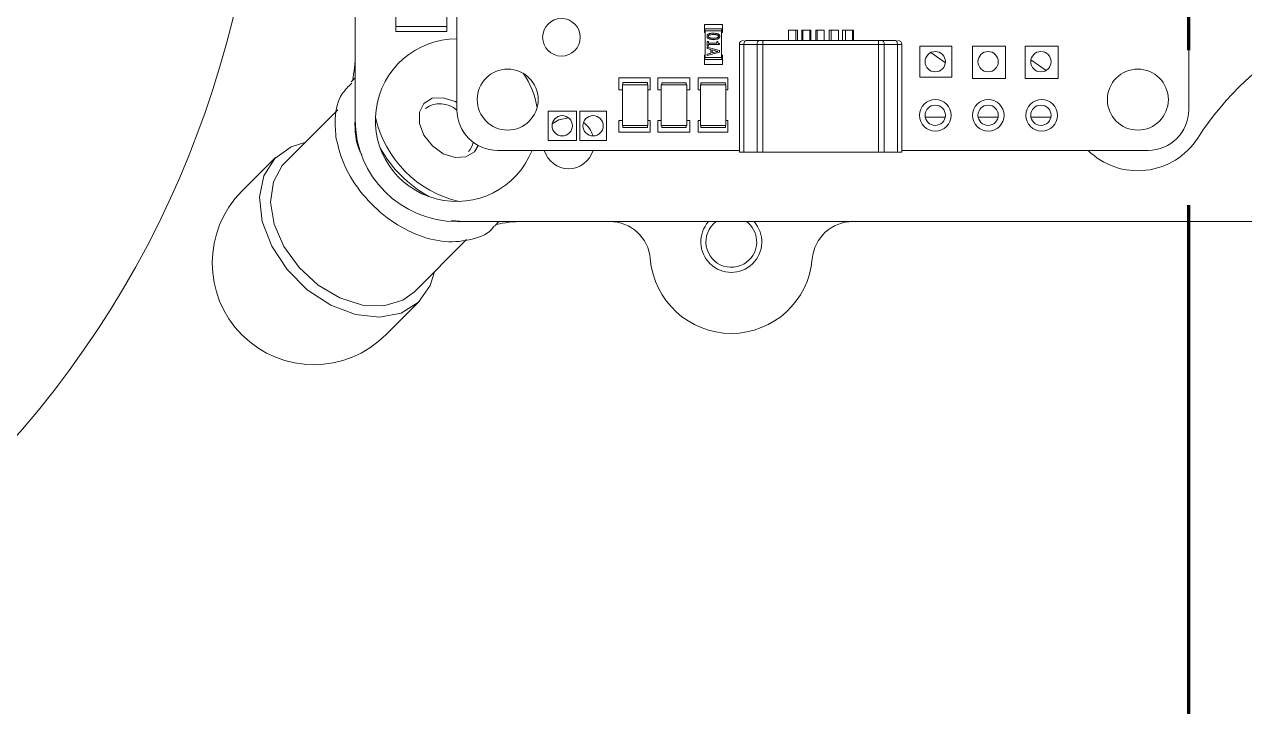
# Model space of a CAD drawing. Header units: millimetres. Extents: x 293 to 902, y 110 to 719.
# Drawn here: x 540.1 to 600.2, y 369.3 to 402.8 of the extents above; entities that cross this region are included whole.
import ezdxf

# ---------------------------------------------------------------- set-up
doc = ezdxf.new("R2010")
doc.units = ezdxf.units.MM
doc.linetypes.add('CENTERX2', pattern=[20.32, 12.7, -2.54, 2.54, -2.54])

msp = doc.modelspace()

# ---------------------------------------------------------------- linework, layer by layer
at = {"color": 20, "linetype": 'CENTERX2', "lineweight": 158, "ltscale": 3}
msp.add_line((597.432, 576.813), (597.403, 252.428), dxfattribs=at)
at = {"color": 7, "linetype": 'Continuous', "lineweight": 15}
for p, q in [((597.417, 430.621), (597.417, 398.621)), ((558.417, 404.694), (558.417, 402.714)), ((560.917, 404.694), (560.917, 402.714)), ((556.417, 398.121), (556.417, 403.404)), ((561.417, 398.621), (561.417, 403.404)), ((573.602, 402.817), (574.477, 402.817)), ((573.602, 402.42), (573.602, 402.817)), ((574.477, 402.817), (574.477, 402.42)), ((558.417, 402.714), (560.917, 402.714)), ((560.917, 402.464), (558.417, 402.464)), ((573.636, 402.42), (573.602, 402.42)), ((573.616, 402.599), (574.456, 402.599)), ((573.616, 402.599), (573.616, 402.499)), ((574.456, 402.499), (573.616, 402.499)), ((573.636, 401.199), (573.636, 402.499)), ((574.436, 402.499), (574.436, 401.199)), ((574.477, 402.42), (574.436, 402.42)), ((574.456, 402.599), (574.456, 402.499)), ((578.087, 402.529), (577.737, 402.529)), ((577.737, 402.029), (577.737, 402.529)), ((578.087, 402.529), (578.169, 402.529)), ((578.087, 402.029), (578.087, 402.529)), ((578.169, 402.529), (578.169, 402.029)), ((578.392, 402.529), (578.437, 402.529)), ((578.392, 402.029), (578.392, 402.529)), ((578.787, 402.529), (578.437, 402.529)), ((578.437, 402.529), (578.437, 402.029)), ((578.787, 402.529), (578.823, 402.529)), ((578.787, 402.029), (578.787, 402.529)), ((578.823, 402.529), (578.823, 402.029)), ((579.074, 402.529), (579.137, 402.529)), ((579.074, 402.029), (579.074, 402.529)), ((579.487, 402.529), (579.137, 402.529)), ((579.137, 402.029), (579.137, 402.529)), ((579.487, 402.529), (579.492, 402.529)), ((579.487, 402.029), (579.487, 402.529)), ((579.492, 402.529), (579.492, 402.029)), ((579.729, 402.529), (579.837, 402.529)), ((579.729, 402.029), (579.729, 402.529)), ((579.837, 402.029), (579.837, 402.529)), ((580.187, 402.529), (579.837, 402.529)), ((580.187, 402.529), (580.189, 402.529)), ((580.187, 402.029), (580.187, 402.529)), ((580.189, 402.529), (580.189, 402.029)), ((580.384, 402.529), (580.537, 402.529)), ((580.384, 402.029), (580.384, 402.529)), ((580.887, 402.529), (580.537, 402.529)), ((580.537, 402.029), (580.537, 402.529)), ((580.887, 402.529), (580.927, 402.529)), ((580.887, 402.029), (580.887, 402.529)), ((580.927, 402.529), (580.927, 402.029)), ((573.736, 401.978), (573.798, 401.978)), ((573.736, 401.744), (573.736, 401.978)), ((573.798, 401.744), (573.736, 401.744)), ((573.736, 401.694), (574.336, 401.532)), ((573.736, 401.629), (573.736, 401.694)), ((573.904, 401.586), (573.736, 401.629)), ((573.798, 401.978), (573.798, 401.891)), ((573.798, 401.891), (574.2, 401.891)), ((573.798, 401.829), (573.798, 401.744)), ((574.338, 401.829), (573.798, 401.829)), ((573.904, 401.401), (573.904, 401.586)), ((574.2, 401.978), (574.255, 401.978)), ((574.2, 401.891), (574.2, 401.978)), ((574.338, 401.879), (574.338, 401.829)), ((575.312, 401.829), (575.312, 396.529)), ((575.534, 401.829), (575.534, 396.529)), ((576.186, 401.829), (575.534, 401.829)), ((575.645, 402.029), (576.297, 402.029)), ((576.186, 401.829), (576.186, 396.529)), ((582.16, 402.029), (576.463, 402.029)), ((576.463, 401.829), (576.463, 396.529)), ((582.16, 401.829), (576.463, 401.829)), ((582.16, 396.529), (582.16, 401.829)), ((582.327, 402.029), (582.978, 402.029)), ((582.438, 396.529), (582.438, 401.829)), ((583.089, 401.829), (582.438, 401.829)), ((583.089, 396.529), (583.089, 401.829)), ((583.312, 396.529), (583.312, 401.829)), ((584.186, 401.751), (585.767, 401.751)), ((584.186, 400.218), (584.186, 401.751)), ((585.767, 401.751), (585.767, 400.218)), ((586.778, 401.751), (588.409, 401.751)), ((586.778, 400.158), (586.778, 401.751)), ((588.409, 401.751), (588.409, 400.158)), ((589.378, 401.751), (591, 401.751)), ((589.378, 400.158), (589.378, 401.751)), ((591, 401.751), (591, 400.158)), ((573.602, 401.304), (573.636, 401.304)), ((573.602, 400.844), (573.602, 401.304)), ((574.456, 401.199), (573.616, 401.199)), ((573.616, 401.099), (573.616, 401.199)), ((573.616, 401.099), (574.456, 401.099)), ((574.336, 401.453), (573.736, 401.291)), ((573.736, 401.358), (573.904, 401.401)), ((573.736, 401.291), (573.736, 401.358)), ((573.972, 401.419), (573.972, 401.568)), ((573.972, 401.568), (574.256, 401.494)), ((574.256, 401.494), (573.972, 401.419)), ((574.336, 401.532), (574.336, 401.453)), ((574.436, 401.304), (574.477, 401.304)), ((574.456, 401.199), (574.456, 401.099)), ((574.477, 401.304), (574.477, 400.844)), ((584.733, 401.435), (585.448, 400.934)), ((590.403, 400.553), (589.659, 401.075)), ((574.477, 400.844), (573.602, 400.844)), ((556.417, 400.192), (556.215, 399.99)), ((569.387, 400.191), (570.921, 400.191)), ((569.387, 399.596), (569.387, 400.191)), ((569.561, 399.854), (570.811, 399.854)), ((569.561, 397.854), (569.561, 399.854)), ((569.581, 399.854), (569.581, 399.954)), ((570.791, 399.954), (569.581, 399.954)), ((570.791, 399.954), (570.791, 399.854)), ((570.811, 399.854), (570.811, 397.854)), ((570.921, 400.191), (570.921, 399.596)), ((571.3, 400.191), (572.87, 400.191)), ((571.3, 399.596), (571.3, 400.191)), ((572.724, 399.849), (571.474, 399.849)), ((571.474, 399.849), (571.474, 397.849)), ((572.704, 399.949), (571.494, 399.949)), ((571.494, 399.949), (571.494, 399.849)), ((572.704, 399.849), (572.704, 399.949)), ((572.724, 397.849), (572.724, 399.849)), ((572.87, 400.191), (572.87, 399.596)), ((573.285, 400.191), (574.753, 400.191)), ((573.285, 399.596), (573.285, 400.191)), ((573.396, 397.853), (573.396, 399.853)), ((573.396, 399.853), (574.646, 399.853)), ((573.416, 399.853), (573.416, 399.953)), ((574.626, 399.953), (573.416, 399.953)), ((574.626, 399.953), (574.626, 399.853)), ((574.646, 399.853), (574.646, 397.853)), ((574.753, 400.191), (574.753, 399.596)), ((585.767, 400.218), (584.186, 400.218)), ((588.409, 400.158), (586.778, 400.158)), ((591, 400.158), (589.378, 400.158)), ((569.561, 399.596), (569.387, 399.596)), ((570.921, 399.596), (570.811, 399.596)), ((571.474, 399.596), (571.3, 399.596)), ((572.87, 399.596), (572.724, 399.596)), ((573.396, 399.596), (573.285, 399.596)), ((574.753, 399.596), (574.646, 399.596)), ((555.555, 398.622), (552.965, 396.032)), ((565.903, 398.546), (567.297, 398.546)), ((565.903, 397.115), (565.903, 398.546)), ((567.297, 398.546), (567.297, 397.115)), ((567.461, 398.546), (568.774, 398.546)), ((567.461, 397.115), (567.461, 398.546)), ((568.774, 398.546), (568.774, 397.115)), ((569.387, 398.089), (569.561, 398.089)), ((569.387, 397.521), (569.387, 398.089)), ((570.811, 398.089), (570.921, 398.089)), ((570.921, 398.089), (570.921, 397.521)), ((571.3, 398.089), (571.474, 398.089)), ((571.3, 397.521), (571.3, 398.089)), ((572.724, 398.089), (572.87, 398.089)), ((572.87, 398.089), (572.87, 397.521)), ((573.285, 398.089), (573.396, 398.089)), ((573.285, 397.521), (573.285, 398.089)), ((574.646, 398.089), (574.753, 398.089)), ((574.753, 398.089), (574.753, 397.521)), ((584.459, 398.255), (585.442, 398.255)), ((587.059, 398.255), (588.042, 398.255)), ((589.659, 398.255), (590.513, 398.255)), ((590.513, 398.255), (590.643, 398.264)), ((570.921, 397.521), (569.387, 397.521)), ((570.811, 397.854), (569.561, 397.854)), ((569.581, 397.854), (569.581, 397.754)), ((570.791, 397.754), (569.581, 397.754)), ((570.791, 397.754), (570.791, 397.854)), ((572.87, 397.521), (571.3, 397.521)), ((571.474, 397.849), (572.724, 397.849)), ((571.494, 397.749), (571.494, 397.849)), ((572.704, 397.749), (571.494, 397.749)), ((572.704, 397.849), (572.704, 397.749)), ((574.753, 397.521), (573.285, 397.521)), ((574.646, 397.853), (573.396, 397.853)), ((573.416, 397.853), (573.416, 397.753)), ((574.626, 397.753), (573.416, 397.753)), ((574.626, 397.753), (574.626, 397.853)), ((567.297, 397.115), (565.903, 397.115)), ((568.774, 397.115), (567.461, 397.115)), ((552.501, 396.276), (550.845, 394.619)), ((575.312, 396.621), (563.417, 396.621)), ((575.534, 396.529), (576.186, 396.529)), ((576.463, 396.529), (582.16, 396.529)), ((583.089, 396.529), (582.438, 396.529)), ((595.417, 396.621), (583.312, 396.621)), ((561.737, 393.121), (561.159, 393.173)), ((633.417, 393.121), (561.417, 393.121)), ((563.281, 392.914), (563.488, 393.121)), ((559.329, 389.668), (561.896, 392.235)), ((557.916, 387.548), (559.572, 389.205))]:
    msp.add_line(p, q, dxfattribs=at)
at = {"color": 7, "linetype": 'Continuous', "lineweight": 15, "flags": 128}
for points in [[(558.417, 402.464), (558.417, 402.469), (558.417, 402.483), (558.417, 402.506), (558.417, 402.537), (558.417, 402.575), (558.417, 402.618), (558.417, 402.665), (558.417, 402.714)], [(560.917, 402.464), (560.917, 402.469), (560.917, 402.483), (560.917, 402.506), (560.917, 402.537), (560.917, 402.575), (560.917, 402.618), (560.917, 402.665), (560.917, 402.714)], [(575.534, 401.829), (575.486, 401.829), (575.442, 401.829), (575.403, 401.829), (575.371, 401.829), (575.345, 401.829), (575.327, 401.829), (575.316, 401.829), (575.312, 401.829)], [(575.645, 402.029), (575.624, 402.025), (575.603, 402.013), (575.584, 401.995), (575.567, 401.97), (575.553, 401.94), (575.543, 401.905), (575.537, 401.868), (575.534, 401.829)], [(576.297, 402.029), (576.275, 402.025), (576.254, 402.013), (576.235, 401.995), (576.218, 401.97), (576.205, 401.94), (576.194, 401.905), (576.188, 401.868), (576.186, 401.829)], [(576.463, 401.829), (576.426, 401.829), (576.39, 401.829), (576.354, 401.829), (576.318, 401.829), (576.284, 401.829), (576.25, 401.829), (576.217, 401.829), (576.186, 401.829)], [(576.463, 402.029), (576.463, 402.025), (576.463, 402.013), (576.463, 401.995), (576.463, 401.97), (576.463, 401.94), (576.463, 401.905), (576.463, 401.868), (576.463, 401.829)], [(582.16, 401.829), (582.16, 401.868), (582.16, 401.905), (582.16, 401.94), (582.16, 401.97), (582.16, 401.995), (582.16, 402.013), (582.16, 402.025), (582.16, 402.029)], [(582.438, 401.829), (582.406, 401.829), (582.374, 401.829), (582.34, 401.829), (582.305, 401.829), (582.27, 401.829), (582.234, 401.829), (582.197, 401.829), (582.16, 401.829)], [(582.438, 401.829), (582.436, 401.868), (582.429, 401.905), (582.419, 401.94), (582.405, 401.97), (582.388, 401.995), (582.369, 402.013), (582.348, 402.025), (582.327, 402.029)], [(583.089, 401.829), (583.087, 401.868), (583.081, 401.905), (583.07, 401.94), (583.057, 401.97), (583.04, 401.995), (583.021, 402.013), (583, 402.025), (582.978, 402.029)], [(583.312, 401.829), (583.308, 401.829), (583.297, 401.829), (583.278, 401.829), (583.253, 401.829), (583.22, 401.829), (583.182, 401.829), (583.138, 401.829), (583.089, 401.829)], [(566.913, 398.221), (566.439, 398.125), (566.109, 397.924)], [(560.309, 390.648), (560.1, 389.976), (559.523, 389.157), (558.671, 388.622), (557.61, 388.412), (556.425, 388.545), (555.209, 389.009), (554.059, 389.768), (553.065, 390.762), (552.306, 391.913), (551.842, 393.128), (551.709, 394.314), (551.919, 395.374), (552.454, 396.227), (553.272, 396.804), (553.945, 397.012)], [(575.312, 396.529), (575.316, 396.529), (575.327, 396.529), (575.345, 396.529), (575.371, 396.529), (575.403, 396.529), (575.442, 396.529), (575.486, 396.529), (575.534, 396.529)], [(576.463, 396.529), (576.426, 396.529), (576.39, 396.529), (576.354, 396.529), (576.318, 396.529), (576.284, 396.529), (576.25, 396.529), (576.217, 396.529), (576.186, 396.529)], [(582.16, 396.529), (582.197, 396.529), (582.234, 396.529), (582.27, 396.529), (582.305, 396.529), (582.34, 396.529), (582.374, 396.529), (582.406, 396.529), (582.438, 396.529)], [(583.089, 396.529), (583.138, 396.529), (583.182, 396.529), (583.22, 396.529), (583.253, 396.529), (583.278, 396.529), (583.297, 396.529), (583.308, 396.529), (583.312, 396.529)], [(552.965, 396.032), (552.83, 395.885), (552.388, 395.073), (552.25, 394.081), (552.429, 392.99), (552.908, 391.887), (553.65, 390.862), (554.594, 389.998), (555.664, 389.366), (556.773, 389.015), (557.831, 388.976), (558.753, 389.25), (559.329, 389.668)]]:
    msp.add_lwpolyline(points, dxfattribs=at)
at = {"color": 8, "linetype": 'Continuous', "lineweight": 15, "flags": 128}
msp.add_lwpolyline([(561.417, 398.971), (561.327, 399.021), (560.745, 399.215), (560.209, 399.184), (559.798, 398.933), (559.576, 398.5), (559.576, 397.952), (559.799, 397.372), (560.21, 396.848), (560.747, 396.459), (561.328, 396.266), (561.865, 396.297), (562.276, 396.548), (562.464, 396.862)], dxfattribs=at)
at = {"color": 7, "linetype": 'Continuous', "lineweight": 15}
for centre, radius in [((566.56, 402.185), 0.924), ((584.95, 400.985), 0.5), ((587.55, 400.985), 0.5), ((590.15, 400.985), 0.5), ((563.917, 399.121), 1.5), ((594.917, 399.121), 1.5), ((584.95, 398.348), 0.777), ((584.95, 398.348), 0.5), ((587.556, 398.348), 0.777), ((587.55, 398.348), 0.5), ((590.189, 398.348), 0.777), ((590.15, 398.348), 0.5), ((566.6, 397.831), 0.5), ((568.117, 397.831), 0.5)]:
    msp.add_circle(centre, radius, dxfattribs=at)
for centre, radius, start, end in [((503.018, 414.621), 48.75, 315, 45), ((610.168, 389.336), 14.62, 90, 147.31653), ((561.406, 398.11), 4, 89.84325, 338.14468), ((575.512, 401.829), 0.2, 90, 180), ((583.112, 401.829), 0.2, 0, 90), ((550.417, 401.345), 6, 347.54056, 0), ((561.406, 398.11), 4, 8.66648, 35.19443), ((560.585, 397.669), 1.249, 48.23242, 125.1278), ((563.417, 398.621), 2, 180, 270), ((595.417, 398.621), 2, 270, 0), ((561.417, 398.121), 5, 180, 270), ((562.763, 399.466), 5.494, 192.9278, 257.0722), ((566.917, 396.971), 1.25, 16.74904, 54.51236), ((561.396, 397.145), 0.825, 315.79796, 351.61132), ((594.917, 399.121), 3.5, 225.58469, 327.31653), ((563.061, 399.765), 6.202, 209.26634, 240.73366), ((566.917, 396.971), 1.25, 196.26021, 343.7398), ((554.38, 391.083), 5, 135, 315), ((564.641, 387.121), 6, 90, 102.45944), ((568.938, 391.121), 2, 4.78019, 90), ((574.917, 392.121), 1.5, 138.18969, 41.81032), ((574.917, 392.121), 1.25, 126.8699, 315), ((574.917, 392.121), 1.25, 315, 53.1301), ((580.896, 391.121), 2, 90, 175.21981), ((574.917, 391.621), 4, 184.78019, 355.21981)]:
    msp.add_arc(centre, radius, start, end, dxfattribs=at)
for points, knots in [([(573.724, 402.23), (573.724, 402.237), (573.725, 402.257), (573.735, 402.29), (573.762, 402.326), (573.803, 402.35), (573.864, 402.371), (573.942, 402.382), (574.005, 402.383), (574.036, 402.384)], [0, 0, 0, 0, 0.0517207, 0.1563633, 0.2600464, 0.3919825, 0.5190568, 0.7571907, 1, 1, 1, 1]), ([(574.036, 402.077), (574.03, 402.077), (573.996, 402.077), (573.944, 402.08), (573.885, 402.088), (573.831, 402.1), (573.784, 402.12), (573.746, 402.153), (573.727, 402.19), (573.725, 402.217), (573.724, 402.23)], [0, 0, 0, 0, 0.0516, 0.258135, 0.404061, 0.515107, 0.685672, 0.792283, 0.899579, 1, 1, 1, 1]), ([(573.79, 402.23), (573.791, 402.237), (573.792, 402.251), (573.8, 402.269), (573.818, 402.287), (573.838, 402.296), (573.852, 402.301), (573.855, 402.302)], [0, 0, 0, 0, 0.193404, 0.388164, 0.574665, 0.898972, 1, 1, 1, 1]), ([(573.854, 402.16), (573.847, 402.162), (573.83, 402.168), (573.808, 402.182), (573.794, 402.203), (573.791, 402.219), (573.79, 402.228), (573.79, 402.23)], [0, 0, 0, 0, 0.196067, 0.534291, 0.729241, 0.923918, 1, 1, 1, 1]), ([(573.855, 402.302), (573.861, 402.304), (573.894, 402.313), (573.955, 402.318), (574.009, 402.318), (574.036, 402.318)], [0, 0, 0, 0, 0.109872, 0.551569, 1, 1, 1, 1]), ([(574.036, 402.384), (574.043, 402.384), (574.076, 402.384), (574.128, 402.381), (574.187, 402.374), (574.241, 402.361), (574.288, 402.342), (574.326, 402.308), (574.346, 402.271), (574.348, 402.244), (574.349, 402.23)], [0, 0, 0, 0, 0.0515196, 0.2577333, 0.402804, 0.5135569, 0.6834435, 0.7901636, 0.897547, 1, 1, 1, 1]), ([(574.036, 402.318), (574.043, 402.318), (574.076, 402.318), (574.123, 402.317), (574.178, 402.312), (574.205, 402.305), (574.219, 402.302)], [0, 0, 0, 0, 0.108661, 0.543469, 0.770677, 1, 1, 1, 1]), ([(574.349, 402.23), (574.348, 402.224), (574.348, 402.204), (574.337, 402.171), (574.31, 402.136), (574.268, 402.111), (574.207, 402.091), (574.129, 402.079), (574.067, 402.078), (574.036, 402.077)], [0, 0, 0, 0, 0.051821, 0.1567, 0.258916, 0.392218, 0.522088, 0.758757, 1, 1, 1, 1]), ([(574.219, 402.302), (574.225, 402.3), (574.241, 402.294), (574.261, 402.281), (574.276, 402.263), (574.281, 402.245), (574.282, 402.235), (574.282, 402.23)], [0, 0, 0, 0, 0.194607, 0.487415, 0.683325, 0.879473, 1, 1, 1, 1]), ([(574.282, 402.23), (574.281, 402.224), (574.281, 402.21), (574.272, 402.192), (574.254, 402.175), (574.235, 402.166), (574.222, 402.161), (574.22, 402.16)], [0, 0, 0, 0, 0.199396, 0.4002605, 0.5881643, 0.9285856, 1, 1, 1, 1]), ([(574.036, 402.143), (574.03, 402.143), (573.996, 402.143), (573.949, 402.145), (573.894, 402.15), (573.867, 402.157), (573.854, 402.16)], [0, 0, 0, 0, 0.108616, 0.54326, 0.770539, 1, 1, 1, 1]), ([(574.22, 402.16), (574.213, 402.159), (574.181, 402.149), (574.119, 402.144), (574.064, 402.143), (574.036, 402.143)], [0, 0, 0, 0, 0.108405, 0.543792, 1, 1, 1, 1]), ([(574.255, 401.978), (574.255, 401.971), (574.255, 401.951), (574.26, 401.924), (574.274, 401.9), (574.293, 401.887), (574.316, 401.881), (574.332, 401.879), (574.338, 401.879)], [0, 0, 0, 0, 0.134473, 0.405844, 0.539521, 0.674348, 0.866737, 1, 1, 1, 1]), ([(576.463, 402.029), (576.434, 402.029), (576.374, 402.029), (576.323, 402.029), (576.297, 402.029)], [0, 0, 0, 0, 0.500004, 1, 1, 1, 1]), ([(582.327, 402.029), (582.301, 402.029), (582.249, 402.029), (582.19, 402.029), (582.16, 402.029)], [0, 0, 0, 0, 0.499999, 1, 1, 1, 1]), ([(556.251, 399.929), (556.079, 399.764), (555.62, 399.323), (555.372, 398.327), (555.449, 397.521), (555.482, 397.185)], [0, 0, 0, 0, 0.259091, 0.690967, 1, 1, 1, 1]), ([(556.737, 396.403), (556.706, 396.461), (556.428, 396.974), (556.389, 397.706), (556.413, 398.33), (556.417, 398.44)], [0, 0, 0, 0, 0.0945, 0.840812, 1, 1, 1, 1]), ([(555.482, 397.185), (555.596, 396.742), (555.835, 395.811), (556.726, 394.436), (557.953, 393.251), (559.387, 392.428), (560.874, 392.048), (562.185, 392.208), (563.011, 392.532), (563.236, 392.878), (563.243, 392.889)], [0, 0, 0, 0, 0.131178, 0.275184, 0.41919, 0.563196, 0.707202, 0.851208, 0.995214, 1, 1, 1, 1])]:
    msp.add_open_spline(points, degree=3, knots=knots, dxfattribs=at)

doc.saveas('drawing.dxf')
